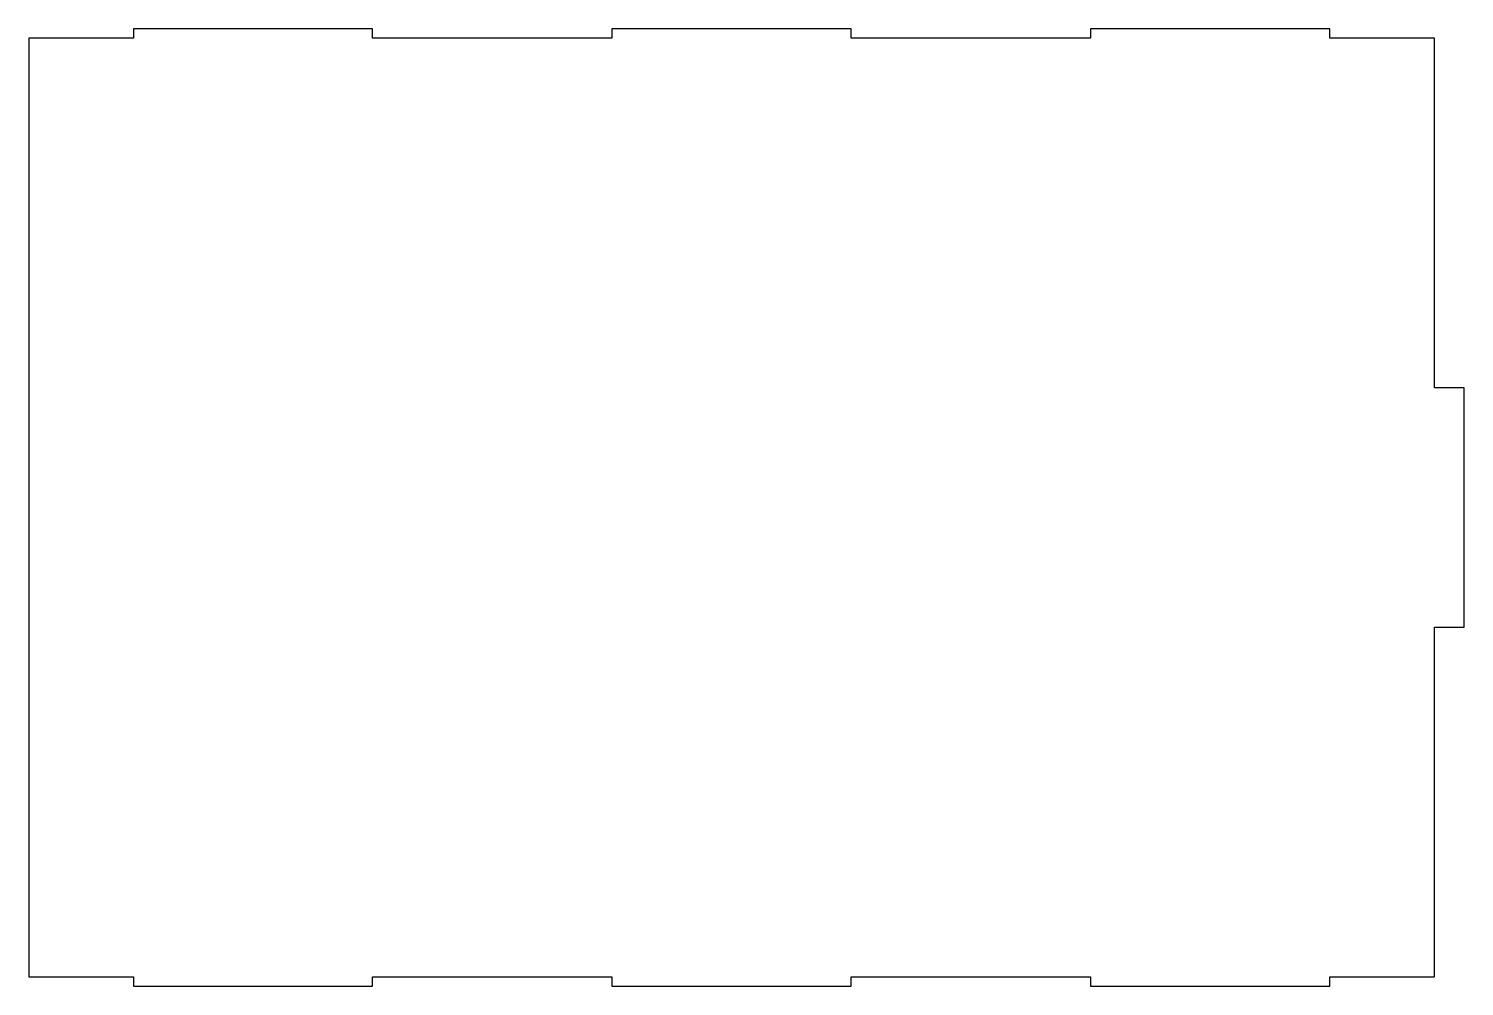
# Model space of a CAD drawing. Header units: inches. Extents: x -5.9 to 6.1, y -4 to 4.
import ezdxf

# ---------------------------------------------------------------- set-up
doc = ezdxf.new("R2010")
doc.units = ezdxf.units.IN
doc.header["$MEASUREMENT"] = 0

msp = doc.modelspace()

# ---------------------------------------------------------------- linework, layer by layer
msp.add_lwpolyline([(-5.875, 3.92), (-5.875, -3.92), (-5, -3.92), (-5, -4), (-3, -4), (-3, -3.92), (-1, -3.92), (-1, -4), (1, -4), (1, -3.92), (3, -3.92), (3, -4), (5, -4), (5, -3.92), (5.875, -3.92), (5.875, -1), (6.125, -1), (6.125, 1), (5.875, 1), (5.875, 3.92), (5, 3.92), (5, 4), (3, 4), (3, 3.92), (1, 3.92), (1, 4), (-1, 4), (-1, 3.92), (-3, 3.92), (-3, 4), (-5, 4), (-5, 3.92)], close=True)

doc.saveas('drawing.dxf')
